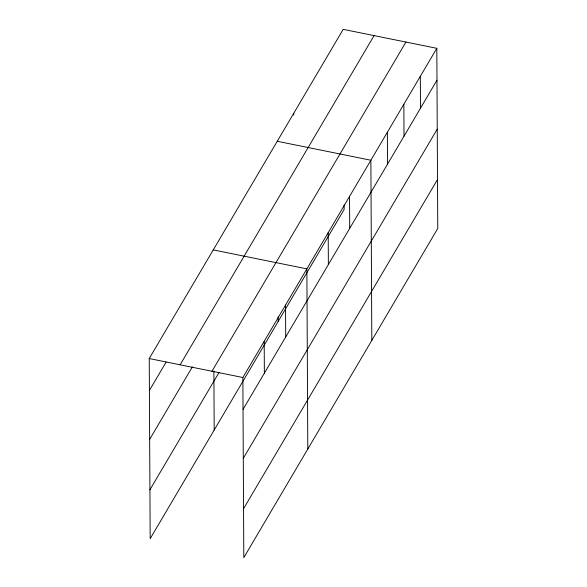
<?xml version="1.0" encoding="UTF-8"?>
<svg xmlns="http://www.w3.org/2000/svg" width="587" height="587" viewBox="0 0 587 587"><rect width="100%" height="100%" fill="white"/><g stroke="black" fill="none" stroke-linecap="round" stroke-linejoin="round"><path stroke-width="0.88" d="M344.114 204.966L344.136 209.493L150.184 538.69L149.237 358.547L343.197 29.35L436.816 48.31L437.763 228.453L243.803 557.65L242.864 377.507L436.816 48.31M149.406 390.458L166.106 362.113M180.136 364.798L374.088 35.609M149.663 439.369L192.331 366.948M211.966 371.248L405.925 42.051M149.927 489.771L219.032 372.481M243.025 409.418L436.985 80.221M243.282 458.33L437.242 129.14M243.546 508.731L437.506 179.541M277.247 141.276L370.874 160.236L371.813 340.379M213.242 249.908L306.869 268.868L307.808 449.018M149.237 358.547L242.864 377.507M420.329 76.295L420.497 108.199M403.849 104.273L404.01 136.184M387.361 132.258L387.523 164.162M349.536 196.447L349.705 228.358M328.199 232.657L328.368 264.568M293.735 113.291L293.749 115.118M285.531 305.086L285.7 336.989M278.172 316.892L278.194 321.419M264.194 341.296L264.363 373.207M213.881 371.057L214.189 430.058"/></g></svg>
